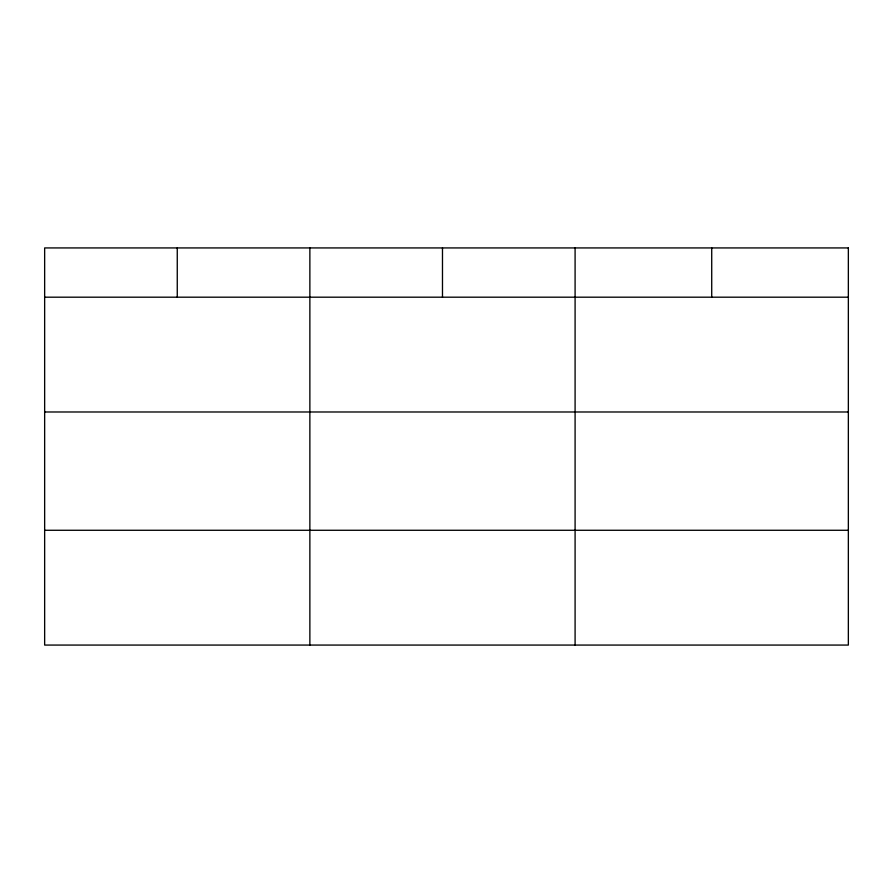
<?xml version="1.0" encoding="UTF-8"?>
<svg xmlns="http://www.w3.org/2000/svg" width="893" height="893" viewBox="0 0 893 893"><rect width="100%" height="100%" fill="white"/><g stroke="black" fill="none" stroke-linecap="round" stroke-linejoin="round"><path stroke-width="1.34" d="M44.65 297.19L848.35 297.19M44.65 411.986L848.35 411.986M44.65 530.275L848.35 530.275M711.721 247.93L711.721 297.19M575.092 247.93L575.092 645.07M442.481 247.93L442.481 297.19M309.871 247.93L309.871 645.07M177.261 247.93L177.261 297.19M848.35 247.93L44.65 247.93L44.65 645.07L848.35 645.07L848.35 247.93"/></g></svg>
